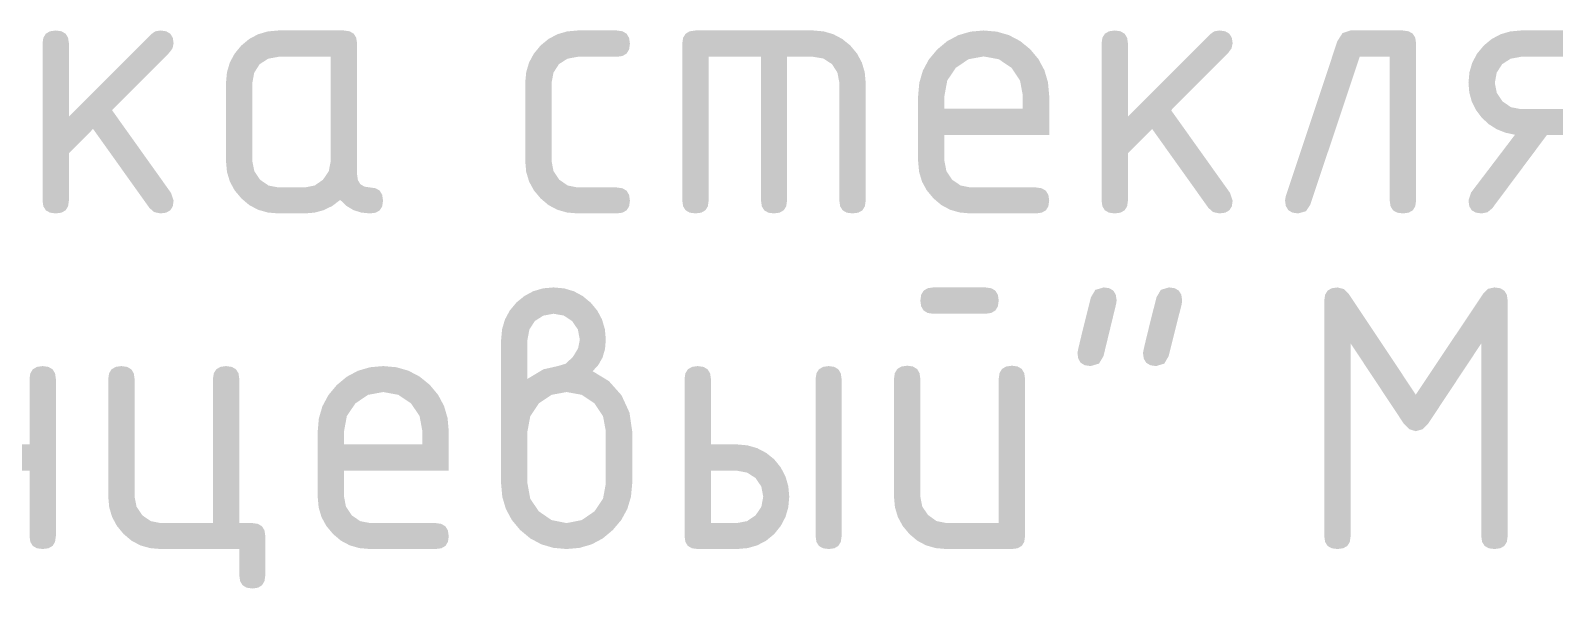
# Model space of a CAD drawing. Header units: millimetres. Extents: x 0 to 1189, y 0 to 841.
# Drawn here: x 1025.31 to 1042.94, y 727.79 to 734.24 of the extents above; entities that cross this region are included whole.
import ezdxf

# ---------------------------------------------------------------- set-up
doc = ezdxf.new("R2010")
doc.units = ezdxf.units.MM

msp = doc.modelspace()

# ---------------------------------------------------------------- hatches: boundary and pattern name
h = msp.add_hatch(color=7)
h.dxf.hatch_style = 2
h.paths.add_polyline_path([(1025.757341, 733.25003), (1026.709841, 734.20253), (1026.75635, 734.234914), (1026.815674, 734.244973), (1026.882552, 734.235525), (1026.930258, 734.207422), (1026.958844, 734.161025), (1026.968361, 734.096697), (1026.956096, 734.039026), (1026.921507, 733.990863), (1026.256742, 733.322239), (1026.938595, 732.365329), (1026.968361, 732.276584), (1026.958844, 732.210395), (1026.930258, 732.164205), (1026.882552, 732.137135), (1026.815674, 732.128307), (1026.742776, 732.144085), (1026.688895, 732.191697), (1026.036807, 733.106163), (1025.757341, 732.822838), (1025.757341, 732.276584), (1025.747832, 732.210395), (1025.719307, 732.164205), (1025.671765, 732.137135), (1025.605205, 732.128307), (1025.538327, 732.137135), (1025.490621, 732.164205), (1025.462036, 732.210395), (1025.452519, 732.276584), (1025.452519, 734.096697), (1025.462036, 734.161025), (1025.490621, 734.207422), (1025.538327, 734.235525), (1025.605205, 734.244973), (1025.671765, 734.235525), (1025.719307, 734.207422), (1025.747832, 734.161025), (1025.757341, 734.096697)])
h = msp.add_hatch(color=7)
h.paths.add_polyline_path([(1028.785361, 733.940151), (1028.180127, 733.940151), (1028.062374, 733.918378), (1027.964051, 733.855264), (1027.900936, 733.75701), (1027.879163, 733.639739), (1027.879163, 732.733541), (1027.901488, 732.617924), (1027.96846, 732.518016), (1028.066232, 732.451043), (1028.180127, 732.428719), (1028.484398, 732.428719), (1028.599946, 732.451043), (1028.696064, 732.518016), (1028.763037, 732.61627), (1028.785361, 732.733541)])
h.paths.add_polyline_path([(1029.390596, 732.276584), (1029.381148, 732.210395), (1029.353044, 732.164205), (1029.306647, 732.137135), (1029.242319, 732.128307), (1029.139922, 732.137884), (1029.048222, 732.166892), (1028.966754, 732.215743), (1028.895053, 732.284852), (1028.805386, 732.215743), (1028.707295, 732.166892), (1028.60042, 732.137884), (1028.484398, 732.128307), (1028.180127, 732.128307), (1028.057714, 732.138771), (1027.945378, 732.170681), (1027.843481, 732.224812), (1027.752384, 732.30194), (1027.674568, 732.394957), (1027.618921, 732.49707), (1027.585495, 732.609518), (1027.574341, 732.733541), (1027.574341, 733.639739), (1027.585495, 733.761902), (1027.618921, 733.874557), (1027.674568, 733.977703), (1027.752384, 734.071341), (1027.843481, 734.146607), (1027.945378, 734.200945), (1028.057714, 734.233889), (1028.180127, 734.244973), (1028.937497, 734.244973), (1029.004375, 734.235525), (1029.052081, 734.207422), (1029.080666, 734.161025), (1029.090183, 734.096697), (1029.090183, 732.581406), (1029.099692, 732.514528), (1029.128217, 732.466822), (1029.17576, 732.438236), (1029.242319, 732.428719), (1029.306647, 732.419211), (1029.353044, 732.390685), (1029.381148, 732.343143)])
h = msp.add_hatch(color=7)
h.dxf.hatch_style = 2
h.paths.add_polyline_path([(1031.340129, 733.639739), (1031.340129, 732.733541), (1031.362453, 732.617924), (1031.429426, 732.518016), (1031.527197, 732.451043), (1031.641092, 732.428719), (1032.09364, 732.428719), (1032.160518, 732.419211), (1032.208224, 732.390685), (1032.23681, 732.343143), (1032.246327, 732.276584), (1032.23681, 732.210395), (1032.208224, 732.164205), (1032.160518, 732.137135), (1032.09364, 732.128307), (1031.641092, 732.128307), (1031.518679, 732.138771), (1031.406343, 732.170681), (1031.304446, 732.224812), (1031.213349, 732.30194), (1031.135533, 732.394957), (1031.079886, 732.49707), (1031.04646, 732.609518), (1031.035307, 732.733541), (1031.035307, 733.639739), (1031.04646, 733.761902), (1031.079886, 733.874557), (1031.135533, 733.977703), (1031.213349, 734.071341), (1031.304446, 734.146607), (1031.406343, 734.200945), (1031.518679, 734.233889), (1031.641092, 734.244973), (1032.09364, 734.244973), (1032.160518, 734.235465), (1032.208224, 734.20694), (1032.23681, 734.159397), (1032.246327, 734.092838), (1032.23681, 734.02596), (1032.208224, 733.978254), (1032.160518, 733.949668), (1032.09364, 733.940151), (1031.641092, 733.940151), (1031.523339, 733.918378), (1031.425016, 733.855264), (1031.361902, 733.75701)])
h = msp.add_hatch(color=7)
h.dxf.hatch_style = 2
h.paths.add_polyline_path([(1033.004873, 734.244973), (1034.368028, 734.244973), (1034.489502, 734.233889), (1034.600641, 734.200945), (1034.702272, 734.146607), (1034.79522, 734.071341), (1034.873036, 733.977703), (1034.928683, 733.874557), (1034.962109, 733.761902), (1034.973263, 733.639739), (1034.973263, 732.276584), (1034.963746, 732.210395), (1034.93516, 732.164205), (1034.887454, 732.137135), (1034.820576, 732.128307), (1034.754017, 732.137135), (1034.706475, 732.164205), (1034.677949, 732.210395), (1034.668441, 732.276584), (1034.668441, 733.639739), (1034.646668, 733.75701), (1034.583554, 733.855264), (1034.485299, 733.920032), (1034.368028, 733.940151), (1034.063206, 733.940151), (1034.063206, 732.276584), (1034.053689, 732.210395), (1034.025104, 732.164205), (1033.977398, 732.137135), (1033.91052, 732.128307), (1033.846424, 732.137135), (1033.800001, 732.164205), (1033.771768, 732.210395), (1033.762243, 732.276584), (1033.762243, 733.940151), (1033.157008, 733.940151), (1033.157008, 732.276584), (1033.1475, 732.210395), (1033.118975, 732.164205), (1033.071432, 732.137135), (1033.004873, 732.128307), (1032.937995, 732.137135), (1032.890289, 732.164205), (1032.861703, 732.210395), (1032.852186, 732.276584), (1032.852186, 734.096697), (1032.861703, 734.161025), (1032.890289, 734.207422), (1032.937995, 734.235525)])
h = msp.add_hatch(color=7)
h.paths.add_polyline_path([(1036.33758, 733.944561), (1036.16257, 733.912246), (1036.015671, 733.813372), (1035.916797, 733.666473), (1035.884482, 733.491462), (1035.884482, 733.338776), (1036.790679, 733.338776), (1036.790679, 733.491462), (1036.758364, 733.666473), (1036.65949, 733.813372), (1036.512591, 733.912246)])
h.paths.add_polyline_path([(1035.884482, 733.034505), (1035.884482, 732.733541), (1035.906806, 732.617924), (1035.973778, 732.518016), (1036.07155, 732.451043), (1036.185445, 732.428719), (1036.942815, 732.428719), (1037.009693, 732.419211), (1037.057399, 732.390685), (1037.085984, 732.343143), (1037.095501, 732.276584), (1037.085984, 732.210395), (1037.057399, 732.164205), (1037.009693, 732.137135), (1036.942815, 732.128307), (1036.185445, 732.128307), (1036.063032, 732.138771), (1035.950696, 732.170681), (1035.848799, 732.224812), (1035.757702, 732.30194), (1035.679886, 732.394957), (1035.624239, 732.49707), (1035.590813, 732.609518), (1035.579659, 732.733541), (1035.579659, 733.487052), (1035.593259, 733.639558), (1035.634299, 733.779817), (1035.70314, 733.908189), (1035.800146, 734.025039), (1035.916676, 734.121725), (1036.044885, 734.190403), (1036.185083, 734.231383), (1036.33758, 734.244973), (1036.490078, 734.231443), (1036.630276, 734.190885), (1036.758485, 734.123353), (1036.875015, 734.028897), (1036.972021, 733.912367), (1037.040862, 733.784157), (1037.081902, 733.643959), (1037.095501, 733.491462), (1037.095501, 733.034505)])
h = msp.add_hatch(color=7)
h.dxf.hatch_style = 2
h.paths.add_polyline_path([(1038.006304, 733.25003), (1038.958804, 734.20253), (1039.005313, 734.234914), (1039.064637, 734.244973), (1039.131515, 734.235525), (1039.179221, 734.207422), (1039.207807, 734.161025), (1039.217324, 734.096697), (1039.20506, 734.039026), (1039.170471, 733.990863), (1038.505705, 733.322239), (1039.187558, 732.365329), (1039.217324, 732.276584), (1039.207807, 732.210395), (1039.179221, 732.164205), (1039.131515, 732.137135), (1039.064637, 732.128307), (1038.991739, 732.144085), (1038.937858, 732.191697), (1038.28577, 733.106163), (1038.006304, 732.822838), (1038.006304, 732.276584), (1037.996796, 732.210395), (1037.96827, 732.164205), (1037.920728, 732.137135), (1037.854169, 732.128307), (1037.787291, 732.137135), (1037.739585, 732.164205), (1037.710999, 732.210395), (1037.701482, 732.276584), (1037.701482, 734.096697), (1037.710999, 734.161025), (1037.739585, 734.207422), (1037.787291, 734.235525), (1037.854169, 734.244973), (1037.920728, 734.235525), (1037.96827, 734.207422), (1037.996796, 734.161025), (1038.006304, 734.096697)])
h = msp.add_hatch(color=7)
h.dxf.hatch_style = 2
h.paths.add_polyline_path([(1040.581226, 734.244973), (1041.18646, 734.244973), (1041.253338, 734.235525), (1041.301044, 734.207422), (1041.32963, 734.161025), (1041.339147, 734.096697), (1041.339147, 732.276584), (1041.32963, 732.210395), (1041.301044, 732.164205), (1041.253338, 732.137135), (1041.18646, 732.128307), (1041.119901, 732.137135), (1041.072359, 732.164205), (1041.043833, 732.210395), (1041.034325, 732.276584), (1041.034325, 733.940151), (1040.687059, 733.940151), (1040.115449, 732.22973), (1040.064737, 732.153594), (1039.975991, 732.128307), (1039.909113, 732.137815), (1039.861407, 732.166341), (1039.832822, 732.213883), (1039.823305, 732.280442), (1039.832124, 732.327295), (1040.42909, 734.122052), (1040.489035, 734.215346)])
h = msp.add_hatch(color=7)
h.paths.add_polyline_path([(1042.483113, 733.038363), (1042.372758, 733.062479), (1042.27124, 733.103131), (1042.179334, 733.161146), (1042.097814, 733.237352), (1042.030936, 733.32658), (1041.98323, 733.422836), (1041.954644, 733.526947), (1041.945127, 733.639739), (1041.956281, 733.761902), (1041.989707, 733.874557), (1042.045354, 733.977703), (1042.12317, 734.071341), (1042.214267, 734.146607), (1042.316164, 734.200945), (1042.4285, 734.233889), (1042.550913, 734.244973), (1043.308283, 734.244973), (1043.375161, 734.235525), (1043.422867, 734.207422), (1043.451452, 734.161025), (1043.460969, 734.096697), (1043.460969, 732.276584), (1043.451452, 732.210395), (1043.422867, 732.164205), (1043.375161, 732.137135), (1043.308283, 732.128307), (1043.241723, 732.137135), (1043.194181, 732.164205), (1043.165656, 732.210395), (1043.156147, 732.276584), (1043.156147, 733.034505), (1042.851325, 733.034505), (1042.220184, 732.187838), (1042.165407, 732.142156), (1042.097814, 732.128307), (1042.030936, 732.137135), (1041.98323, 732.164205), (1041.954644, 732.210395), (1041.945127, 732.276584), (1041.974893, 732.369739)])
h.paths.add_polyline_path([(1042.249949, 733.639739), (1042.272274, 733.523639), (1042.339246, 733.423663), (1042.437018, 733.357172), (1042.550913, 733.334917), (1043.156147, 733.334917), (1043.156147, 733.940151), (1042.550913, 733.940151), (1042.43316, 733.918378), (1042.334837, 733.855264), (1042.271722, 733.75701)])
h = msp.add_hatch(color=7)
h.paths.add_polyline_path([(1031.061315, 730.214016), (1031.245214, 730.324741), (1031.41299, 730.362293), (1031.504354, 730.389785), (1031.586623, 730.468126), (1031.64705, 730.567621), (1031.666549, 730.667115), (1031.644501, 730.784662), (1031.577804, 730.883191), (1031.47955, 730.947477), (1031.362279, 730.967527), (1031.244525, 730.945823), (1031.146202, 730.883191), (1031.083088, 730.784662), (1031.061315, 730.667115)])
h.paths.add_polyline_path([(1031.814826, 730.302762), (1032.002791, 730.188729), (1032.149414, 730.023847), (1032.241053, 729.824169), (1032.272335, 729.608782), (1032.272335, 728.999137), (1032.258055, 728.848561), (1032.21556, 728.708578), (1032.145366, 728.580481), (1032.04799, 728.465561), (1031.933071, 728.368874), (1031.804973, 728.300196), (1031.66499, 728.259217), (1031.514414, 728.245626), (1031.361917, 728.259217), (1031.221719, 728.300196), (1031.093509, 728.368874), (1030.976979, 728.465561), (1030.879974, 728.582341), (1030.811132, 728.710232), (1030.770092, 728.849181), (1030.756493, 728.999137), (1030.756493, 730.667115), (1030.767646, 730.789278), (1030.801072, 730.901933), (1030.856719, 731.005079), (1030.934535, 731.098716), (1031.027493, 731.174216), (1031.129183, 731.228528), (1031.240486, 731.261342), (1031.362279, 731.272349), (1031.484442, 731.261282), (1031.597096, 731.228045), (1031.700242, 731.172588), (1031.79388, 731.094858), (1031.869147, 731.003451), (1031.923485, 730.90145), (1031.956428, 730.789218), (1031.967513, 730.667115), (1031.957996, 730.558327), (1031.92941, 730.461167), (1031.881704, 730.375892)])
h.paths.add_polyline_path([(1031.967513, 729.003547), (1031.967513, 729.608782), (1031.935198, 729.782345), (1031.836324, 729.930691), (1031.689425, 730.029565), (1031.514414, 730.06188), (1031.339403, 730.029565), (1031.192504, 729.930691), (1031.09363, 729.782345), (1031.061315, 729.608782), (1031.061315, 729.003547), (1031.09363, 728.826676), (1031.192504, 728.681637), (1031.339403, 728.580558), (1031.514414, 728.546038), (1031.689425, 728.580558), (1031.836324, 728.681637), (1031.935198, 728.828123)])
h = msp.add_hatch(color=7)
h.paths.add_polyline_path([(1036.816412, 730.214016), (1036.816412, 728.393903), (1036.806895, 728.327714), (1036.778309, 728.281524), (1036.730603, 728.254454), (1036.663725, 728.245626), (1035.906355, 728.245626), (1035.783942, 728.256091), (1035.671606, 728.288001), (1035.569709, 728.342132), (1035.478612, 728.419259), (1035.400796, 728.512897), (1035.345149, 728.616043), (1035.311723, 728.728697), (1035.30057, 728.850861), (1035.30057, 730.214016), (1035.310087, 730.280894), (1035.338672, 730.3286), (1035.386378, 730.357185), (1035.453256, 730.366703), (1035.519816, 730.357185), (1035.567358, 730.3286), (1035.595883, 730.280894), (1035.605392, 730.214016), (1035.605392, 728.850861), (1035.627716, 728.735725), (1035.694689, 728.639194), (1035.79246, 728.568845), (1035.906355, 728.546038), (1036.51159, 728.546038), (1036.51159, 730.214016), (1036.521098, 730.280894), (1036.549624, 730.3286), (1036.597166, 730.357185), (1036.663725, 730.366703), (1036.730603, 730.357185), (1036.778309, 730.3286), (1036.806895, 730.280894)])
h.paths.add_polyline_path([(1036.358903, 730.967527), (1035.753669, 730.967527), (1035.68934, 730.977044), (1035.642943, 731.00563), (1035.61484, 731.053336), (1035.605392, 731.120214), (1035.61484, 731.186773), (1035.642943, 731.234315), (1035.68934, 731.262841), (1035.753669, 731.272349), (1036.358903, 731.272349), (1036.425781, 731.262841), (1036.473487, 731.234315), (1036.502073, 731.186773), (1036.51159, 731.120214), (1036.502073, 731.053336), (1036.473487, 731.00563), (1036.425781, 730.977044)])
h = msp.add_hatch(color=7)
h.paths.add_polyline_path([(1037.727076, 731.272349), (1037.791405, 731.262901), (1037.837802, 731.234798), (1037.865905, 731.188401), (1037.875353, 731.124072), (1037.870944, 731.086038), (1037.723218, 730.476394), (1037.671197, 730.390818), (1037.574941, 730.362293), (1037.508063, 730.371801), (1037.460357, 730.400327), (1037.431771, 730.447869), (1037.422254, 730.514428), (1037.431832, 730.562238), (1037.460839, 730.685649), (1037.509691, 730.884406), (1037.578799, 731.158248), (1037.629167, 731.243824)])
h.paths.add_polyline_path([(1038.480588, 731.272349), (1038.547466, 731.262901), (1038.595171, 731.234798), (1038.623757, 731.188401), (1038.633274, 731.124072), (1038.628865, 731.08218), (1038.476729, 730.476394), (1038.426844, 730.390818), (1038.332311, 730.362293), (1038.265751, 730.371801), (1038.218209, 730.400327), (1038.189684, 730.447869), (1038.180175, 730.514428), (1038.189753, 730.562238), (1038.21876, 730.685649), (1038.267612, 730.884406), (1038.33672, 731.158248), (1038.386536, 731.243824)])
h = msp.add_hatch(color=7)
h.dxf.hatch_style = 2
h.paths.add_polyline_path([(1042.245612, 731.272349), (1042.31249, 731.262841), (1042.360196, 731.234315), (1042.388782, 731.186773), (1042.398299, 731.120214), (1042.398299, 728.393903), (1042.388782, 728.327714), (1042.360196, 728.281524), (1042.31249, 728.254454), (1042.245612, 728.245626), (1042.179053, 728.254454), (1042.131511, 728.281524), (1042.102985, 728.327714), (1042.093477, 728.393903), (1042.093477, 730.624671), (1041.479423, 729.697527), (1041.41245, 729.631037), (1041.335556, 729.608782), (1041.262726, 729.631037), (1041.196098, 729.697527), (1040.582044, 730.624671), (1040.582044, 728.393903), (1040.572536, 728.327714), (1040.544011, 728.281524), (1040.496468, 728.254454), (1040.429909, 728.245626), (1040.363031, 728.254454), (1040.315325, 728.281524), (1040.286739, 728.327714), (1040.277222, 728.393903), (1040.277222, 731.120214), (1040.286739, 731.186773), (1040.315325, 731.234315), (1040.363031, 731.262841), (1040.429909, 731.272349), (1040.503358, 731.253332), (1040.561098, 731.196282), (1041.335556, 730.032115), (1042.118833, 731.20455), (1042.172921, 731.256019)])
h = msp.add_hatch(color=7)
h.dxf.hatch_style = 2
h.paths.add_polyline_path([(1024.395554, 729.151824), (1024.395554, 728.393903), (1024.386045, 728.327714), (1024.35752, 728.281524), (1024.309978, 728.254454), (1024.243418, 728.245626), (1024.17654, 728.254454), (1024.128834, 728.281524), (1024.100249, 728.327714), (1024.090732, 728.393903), (1024.090732, 730.214016), (1024.100249, 730.278344), (1024.128834, 730.324741), (1024.17654, 730.352845), (1024.243418, 730.362293), (1024.309978, 730.352845), (1024.35752, 730.324741), (1024.386045, 730.278344), (1024.395554, 730.214016), (1024.395554, 729.456095), (1025.301752, 729.456095), (1025.301752, 730.214016), (1025.31126, 730.278344), (1025.339785, 730.324741), (1025.387328, 730.352845), (1025.453887, 730.362293), (1025.520765, 730.352845), (1025.568471, 730.324741), (1025.597057, 730.278344), (1025.606574, 730.214016), (1025.606574, 728.393903), (1025.597057, 728.327714), (1025.568471, 728.281524), (1025.520765, 728.254454), (1025.453887, 728.245626), (1025.387328, 728.254454), (1025.339785, 728.281524), (1025.31126, 728.327714), (1025.301752, 728.393903), (1025.301752, 729.151824)])
h = msp.add_hatch(color=7)
h.dxf.hatch_style = 2
h.paths.add_polyline_path([(1027.880394, 728.546038), (1027.944722, 728.53659), (1027.991119, 728.508487), (1028.019222, 728.46209), (1028.028671, 728.397762), (1028.028671, 727.940804), (1028.019222, 727.874245), (1027.991119, 727.826703), (1027.944722, 727.798177), (1027.880394, 727.788669), (1027.813834, 727.798177), (1027.766292, 727.826703), (1027.737767, 727.874245), (1027.728258, 727.940804), (1027.728258, 728.245626), (1026.818202, 728.245626), (1026.695789, 728.256091), (1026.583453, 728.288001), (1026.481556, 728.342132), (1026.390459, 728.419259), (1026.312643, 728.512897), (1026.256996, 728.616043), (1026.22357, 728.728697), (1026.212416, 728.850861), (1026.212416, 730.214016), (1026.221933, 730.278344), (1026.250519, 730.324741), (1026.298225, 730.352845), (1026.365103, 730.362293), (1026.431662, 730.352845), (1026.479204, 730.324741), (1026.50773, 730.278344), (1026.517238, 730.214016), (1026.517238, 728.850861), (1026.539562, 728.735243), (1026.606535, 728.635335), (1026.704307, 728.568363), (1026.818202, 728.546038), (1027.423436, 728.546038), (1027.423436, 730.214016), (1027.432945, 730.278344), (1027.46147, 730.324741), (1027.509012, 730.352845), (1027.575572, 730.362293), (1027.64245, 730.352845), (1027.690155, 730.324741), (1027.718741, 730.278344), (1027.728258, 730.214016), (1027.728258, 728.546038)])
h = msp.add_hatch(color=7)
h.paths.add_polyline_path([(1029.392729, 730.06188), (1029.217719, 730.029565), (1029.07082, 729.930691), (1028.971945, 729.783792), (1028.93963, 729.608782), (1028.93963, 729.456095), (1029.845828, 729.456095), (1029.845828, 729.608782), (1029.813513, 729.783792), (1029.714639, 729.930691), (1029.56774, 730.029565)])
h.paths.add_polyline_path([(1028.93963, 729.151824), (1028.93963, 728.850861), (1028.961955, 728.735243), (1029.028927, 728.635335), (1029.126699, 728.568363), (1029.240594, 728.546038), (1029.997964, 728.546038), (1030.064842, 728.53653), (1030.112548, 728.508005), (1030.141133, 728.460462), (1030.15065, 728.393903), (1030.141133, 728.327714), (1030.112548, 728.281524), (1030.064842, 728.254454), (1029.997964, 728.245626), (1029.240594, 728.245626), (1029.118181, 728.256091), (1029.005845, 728.288001), (1028.903948, 728.342132), (1028.812851, 728.419259), (1028.735035, 728.512277), (1028.679388, 728.614389), (1028.645962, 728.726837), (1028.634808, 728.850861), (1028.634808, 729.604372), (1028.648408, 729.756878), (1028.689448, 729.897136), (1028.758289, 730.025509), (1028.855294, 730.142358), (1028.971825, 730.239045), (1029.100034, 730.307723), (1029.240232, 730.348702), (1029.392729, 730.362293), (1029.545227, 730.348762), (1029.685425, 730.308205), (1029.813634, 730.240672), (1029.930164, 730.146216), (1030.02717, 730.029686), (1030.096011, 729.901477), (1030.137051, 729.761279), (1030.15065, 729.608782), (1030.15065, 729.151824)])
h = msp.add_hatch(color=7)
h.paths.add_polyline_path([(1034.089197, 728.850861), (1034.078113, 728.728697), (1034.045169, 728.616043), (1033.990831, 728.512897), (1033.915565, 728.419259), (1033.821927, 728.342132), (1033.718781, 728.288001), (1033.606126, 728.256091), (1033.483963, 728.245626), (1033.030864, 728.245626), (1032.963986, 728.254454), (1032.91628, 728.281524), (1032.887695, 728.327714), (1032.878178, 728.393903), (1032.878178, 730.214016), (1032.887695, 730.278344), (1032.91628, 730.324741), (1032.963986, 730.352845), (1033.030864, 730.362293), (1033.097423, 730.352845), (1033.144966, 730.324741), (1033.173491, 730.278344), (1033.183, 730.214016), (1033.183, 729.456095), (1033.483963, 729.456095), (1033.606126, 729.445096), (1033.718781, 729.412342), (1033.821927, 729.358194), (1033.915565, 729.283013), (1033.990831, 729.189289), (1034.045169, 729.085954), (1034.078113, 728.97311)])
h.paths.add_polyline_path([(1033.788234, 728.850861), (1033.766185, 728.968407), (1033.699488, 729.066937), (1033.601234, 729.130051), (1033.483963, 729.151824), (1033.183, 729.151824), (1033.183, 728.546038), (1033.483963, 728.546038), (1033.601234, 728.568363), (1033.699488, 728.635335), (1033.766185, 728.733589)])
h.paths.add_polyline_path([(1034.39402, 730.214016), (1034.403528, 730.278344), (1034.432053, 730.324741), (1034.479596, 730.352845), (1034.546155, 730.362293), (1034.610484, 730.352845), (1034.65688, 730.324741), (1034.684984, 730.278344), (1034.694432, 730.214016), (1034.694432, 728.393903), (1034.684984, 728.327714), (1034.65688, 728.281524), (1034.610484, 728.254454), (1034.546155, 728.245626), (1034.479596, 728.254454), (1034.432053, 728.281524), (1034.403528, 728.327714), (1034.39402, 728.393903)])

doc.saveas('drawing.dxf')
